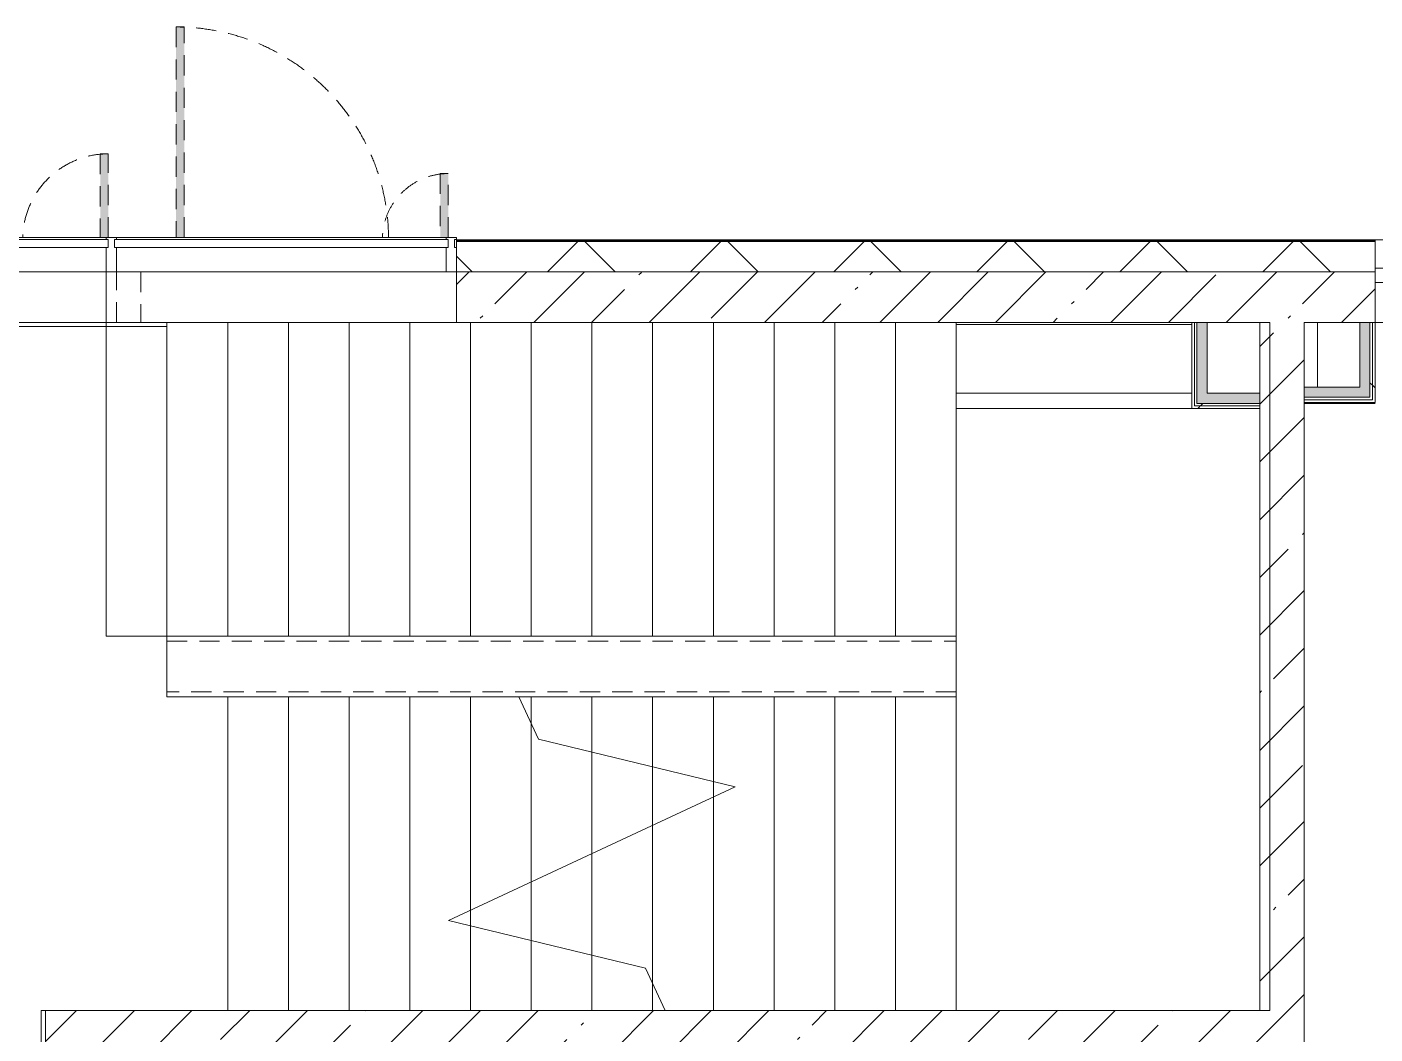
# Model space of a CAD drawing. Header units: millimetres. Extents: x 35092 to 251863, y -8553 to 29549.
# Drawn here: x 219341 to 226003, y 17634 to 22610 of the extents above; entities that cross this region are included whole.
import ezdxf

# ---------------------------------------------------------------- set-up
doc = ezdxf.new("R2010")
doc.units = ezdxf.units.MM
doc.linetypes.add('200_ШТРИХ__ш1_п0_6_', pattern=[160, 100, -60])
for name, color, linetype, lineweight in [('A-DETL-MBND-1', 7, '200_ШТРИХ__ш1_п0_6_', 9), ('A-GLAZ-2', 7, 'Continuous', 5), ('A-GLAZ-CWMG-2', 7, 'Continuous', 5), ('A-WALL', 7, 'Continuous', 9), ('A-WALL-2', 7, 'Continuous', 5), ('I-WALL-3', 7, 'Continuous', 5), ('S-STRS-3', 7, 'Continuous', 5), ('S-STRS-MBND-2', 7, 'Continuous', 5)]:
    doc.layers.add(name, color=color, linetype=linetype, lineweight=lineweight)
for name, color, linetype, lineweight, true_color in [('A-FLOR-1', 7, 'Continuous', 5, 0xaaaaaa), ('I-WALL-1', 7, 'Continuous', 5, 0xe7e7e7), ('I-WALL-2', 7, 'Continuous', 9, 0xe7e7e7)]:
    doc.layers.add(name, color=color, linetype=linetype, lineweight=lineweight, true_color=true_color)
pattern_1 = [(45, (124853, 0), (-285.1231, 285.1231), []), (45, (125138.1, 0), (-285.1231, 285.1231), [504.031, -100.806, 16.764, -84.042])]
pattern_2 = [(45, (124853, 0), (-530.33, 530.33), []), (135, (124853, 0), (-530.33, -530.33), [])]

# ---------------------------------------------------------------- blocks, each defined once
blk = doc.blocks.new('120_Окно_СКБ_1Ст - 120_Окно_СКБ_1Ст 900х2500_h_ с форточкой-22877787-2_2_2_птичка')
at = {"layer": 'A-GLAZ-2'}
for p, q in [((-450, -127), (-450, -57)), ((-450, -57), (-380, -57)), ((450, -57), (-450, -57)), ((-380, -57), (-380, -127)), ((380, -127), (380, -57)), ((380, -57), (450, -57)), ((450, -57), (450, -127)), ((-380, -127), (-450, -127)), ((-450, -127), (-400, -127)), ((-380, -127), (-400, -127)), ((-400, -127), (-400, -137)), ((380, -87), (-380, -87)), ((-380, -87), (-380, -127)), ((-330, -137), (-330, -87)), ((-330, -107), (330, -107)), ((330, -117), (-330, -117)), ((330, -137), (330, -87)), ((380, -127), (380, -87)), ((450, -127), (380, -127)), ((400, -127), (380, -127)), ((400, -127), (450, -127)), ((400, -137), (400, -127)), ((-400, -137), (400, -137)), ((400, -137), (-400, -137))]:
    blk.add_line(p, q, dxfattribs=at)
blk = doc.blocks.new('DRS_ДПУ_распашная__2Ст_Прямоугольная1 - ВН-4_ Нр_ДО_1500х2200 глухая-26741401-2_2_2_птичка')
at = {"layer": 'A-DETL-MBND-1'}
h = blk.add_hatch(color=256, dxfattribs=at)
h.paths.add_polyline_path([(-760, 10), (-730, 10), (-730, 1050), (-770, 1050), (-770, 10)])
h.paths.add_polyline_path([(-760, 0), (-762.5, 7.5), (-770, 0)])
h = blk.add_hatch(color=256, dxfattribs=at)
h.paths.add_polyline_path([(760, 0), (770, 0), (760, 10)])
h.paths.add_polyline_path([(760, 10), (770, 10), (770, 423.1), (730, 423.1), (730, 10)])
for p, q in [((-770, 1050), (-770, 10)), ((-730, 1050), (-770, 1050)), ((-730, 10), (-730, 1050)), ((770, 423.1), (730, 423.1)), ((730, 423.1), (730, 10)), ((770, 10), (770, 423.1))]:
    blk.add_line(p, q, dxfattribs=at)
for centre, radius, start, end in [((-770, 0), 1050, 0.55196, 90), ((770, 0), 423.1, 90, 178.61029)]:
    blk.add_arc(centre, radius, start, end, dxfattribs=at)
blk = doc.blocks.new('Прямоугольный импост - Импост структурный с накладкой - 170мм-23713241-2_2_2_птичка')
at = {"layer": 'A-DETL-MBND-1'}
for p, q in [((-10, 0), (0, 0)), ((0, 0), (0, -10))]:
    blk.add_line(p, q, dxfattribs=at)
blk = doc.blocks.new('DRS_ДПУ_распашная__2Ст_Прямоугольная1 - ВН-4_ Нр_ДО_1500х2200 глухая-26857260-2_2_2_птичка')
at = {"layer": 'A-DETL-MBND-1'}
blk.add_hatch(color=256, dxfattribs=at).paths.add_polyline_path([(-662.5, 10), (-632.5, 10), (-632.5, 1050), (-672.5, 1050), (-672.5, 10)])
h = blk.add_hatch(color=256, dxfattribs=at)
h.paths.add_polyline_path([(662.5, 0), (672.5, 0), (662.5, 10)])
h.paths.add_polyline_path([(662.5, 10), (672.5, 10), (672.5, 325.6), (632.5, 325.6), (632.5, 10)])
for p, q in [((-672.5, 1050), (-672.5, 10)), ((-632.5, 1050), (-672.5, 1050)), ((-632.5, 10), (-632.5, 1050)), ((672.5, 325.6), (632.5, 325.6)), ((632.5, 325.6), (632.5, 10)), ((672.5, 10), (672.5, 325.6))]:
    blk.add_line(p, q, dxfattribs=at)
for centre, radius, start, end in [((-672.5, 0), 1050, 0.55196, 90), ((672.5, 0), 325.6, 90, 178.15712)]:
    blk.add_arc(centre, radius, start, end, dxfattribs=at)
blk = doc.blocks.new('PNS_Панель прямоугольная1 - Нр_Стекло - 40мм-22959730-2_2_2_птичка')
at = {"layer": 'A-GLAZ-2'}
for p, q in [((-770, 0), (770, 0)), ((770, 0), (-770, 0)), ((-760, -40), (760, -40))]:
    blk.add_line(p, q, dxfattribs=at)
blk = doc.blocks.new('PNS_Панель прямоугольная1 - Нр_Стекло - 40мм-23689183-2_2_2_птичка')
at = {"layer": 'A-GLAZ-2'}
for p, q in [((-825, 0), (825, 0)), ((825, 0), (-825, 0)), ((-815, -40), (815, -40))]:
    blk.add_line(p, q, dxfattribs=at)
blk = doc.blocks.new('Прямоугольный импост - Импост структурный с накладкой - 170мм-22874516-2_2_2_птичка')
at = {"layer": 'A-GLAZ-CWMG-2'}
for p, q in [((-50, 40), (-50, 160)), ((-50, 160), (0, 160)), ((0, 160), (0, 40)), ((-40, 40), (-50, 40)), ((-50, -10), (-50, 0)), ((-50, 0), (-40, 0)), ((-40, 0), (-40, 40)), ((-10, 40), (-10, 0)), ((0, 40), (-10, 40)), ((-10, 0), (0, 0)), ((0, 0), (0, -10)), ((0, -10), (-50, -10))]:
    blk.add_line(p, q, dxfattribs=at)
blk = doc.blocks.new('Прямоугольный импост - Импост структурный с накладкой - 170мм-22855553-2_2_2_птичка')
at = {"layer": 'A-GLAZ-CWMG-2'}
for p, q in [((93360, 21560), (93360, 21570)), ((93360, 21570), (94880, 21570)), ((94880, 21570), (94880, 21560)), ((93360, 21400), (94880, 21400))]:
    blk.add_line(p, q, dxfattribs=at)
blk = doc.blocks.new('Прямоугольный импост - Импост структурный с накладкой - 170мм-23689142-2_2_2_птичка')
at = {"layer": 'A-GLAZ-CWMG-2'}
for p, q in [((94930, 21560), (94930, 21570)), ((94930, 21570), (96560, 21570)), ((96560, 21570), (96560, 21560)), ((94930, 21400), (96560, 21400))]:
    blk.add_line(p, q, dxfattribs=at)
blk = doc.blocks.new('Прямоугольный импост - Импост структурный с накладкой - 170мм-22874498-2_2_2_птичка')
at = {"layer": 'A-GLAZ-CWMG-2'}
for p, q in [((-25, 40), (-25, 160)), ((-25, 160), (25, 160)), ((25, 160), (25, 40)), ((-15, 40), (-25, 40)), ((-25, -10), (-25, 0)), ((-25, 0), (-15, 0)), ((-15, 0), (-15, 40)), ((15, 40), (15, 0)), ((25, 40), (15, 40)), ((15, 0), (25, 0)), ((25, 0), (25, -10)), ((25, -10), (-25, -10))]:
    blk.add_line(p, q, dxfattribs=at)
blk = doc.blocks.new('Зашивка приборов отопления31 - Зашивка приборов отопления-33324104-2_2_2_птичка')
at = {"layer": 'A-WALL-2'}
for p, q in [((126595, 120), (125430, 120)), ((126595, 45), (126595, 120)), ((126595, 45), (125430, 45)), ((125430, 45), (126595, 45)), ((126595, -295), (126595, 45)), ((125430, -295), (126595, -295))]:
    blk.add_line(p, q, dxfattribs=at)

msp = doc.modelspace()

# ---------------------------------------------------------------- hatches: boundary and pattern name
at = {"layer": 'A-WALL-2'}
h = msp.add_hatch(dxfattribs=at)
h.set_pattern_fill('FP_91', color=256, style=0, pattern_type=2)
h.set_pattern_definition([(45, (124853, 0), (-353.5534, 353.5534), []), (135, (124853, 0), (-353.5534, -353.5534), [])])
h.paths.add_polyline_path([(235203, 21400), (236103, 21400), (236098, 21550), (234803.4, 21550), (234803.4, 21400)])
h.paths.add_polyline_path([(230639.9, 21400), (231703.4, 21400), (231703.4, 21550), (230403.2, 21550), (230403.2, 21400)])
h.paths.add_polyline_path([(233385.1, 21400), (233903.4, 21400), (233903.4, 21550), (232603.4, 21550), (232603.4, 21400), (233323, 21400)])
h.paths.add_polyline_path([(228103.2, 21400), (228103.2, 21550), (226903, 21550), (226903, 21400), (226979.6, 21400)])
h.paths.add_polyline_path([(225928, 21400), (226003, 21400), (226003, 21550), (221463, 21550), (221463, 21400), (225718, 21400)])
h.paths.add_polyline_path([(218163, 21400), (218163, 21550), (217913, 21550), (217913, 21400)])
h.paths.add_polyline_path([(248941.1, 21400), (250083, 21400), (250083, 21550), (245003.2, 21550), (245003.2, 21400), (247111, 21400)])
h.paths.add_polyline_path([(242753.4, 21400), (244103.2, 21400), (244103.2, 21550), (242753.4, 21550)])
h.paths.add_polyline_path([(240705.5, 21400), (241853.4, 21400), (241853.4, 21550), (240453.4, 21550), (240453.4, 21400)])
h.paths.add_polyline_path([(238153.4, 21400), (238153.4, 21550), (237003, 21550), (237003, 21400), (237960.4, 21400)])
at = {"layer": 'I-WALL-1'}
for points in [[(225978, 20780), (225978, 21150), (225928, 21150), (225928, 20780)], [(225653, 20780), (225928, 20780), (225928, 20830), (225653, 20830), (225653, 20800)]]:
    msp.add_hatch(color=256, dxfattribs=at).paths.add_polyline_path(points)
at = {"layer": 'I-WALL-2'}
for points in [[(225173, 20750), (225173, 21150), (225123, 21148.3), (225123, 20750), (225149.5, 20750)], [(225433, 20750), (225433, 20800), (225173, 20800), (225173, 20750)]]:
    msp.add_hatch(color=256, dxfattribs=at).paths.add_polyline_path(points)
at = {"layer": 'I-WALL-3'}
h = msp.add_hatch(dxfattribs=at)
h.set_pattern_fill('FP_99', color=256, style=0, pattern_type=2)
h.set_pattern_definition(pattern_1)
h.paths.add_polyline_path([(221489.3, 21150), (225433, 21150), (225433, 21400), (221463, 21400), (221463, 21150)])
h.paths.add_polyline_path([(218129.6, 21150), (218163, 21150), (218163, 21400), (217883, 21400), (217883, 21150), (217913, 21150)])
h = msp.add_hatch(dxfattribs=at)
h.set_pattern_fill('FP_99', color=256, style=0, pattern_type=2)
h.set_pattern_definition(pattern_1)
h.paths.add_polyline_path([(225433, 17750), (225653, 17750), (225653, 21400), (225433, 21400), (225433, 17800)])
h = msp.add_hatch(dxfattribs=at)
h.set_pattern_fill('FP_99', color=256, style=0, pattern_type=2)
h.set_pattern_definition(pattern_1)
h.paths.add_polyline_path([(246063, 21150), (246063, 21400), (245703, 21400), (245703, 21150), (245861, 21150)])
h.paths.add_polyline_path([(225718, 21150), (226003, 21150), (226003, 21400), (225653, 21400), (225653, 21150)])
h.paths.add_polyline_path([(226903, 21150), (228103.2, 21150), (228103.2, 21400), (226903, 21400)])
h.paths.add_polyline_path([(244103.2, 21150), (244103.2, 21400), (242753.4, 21400), (242753.4, 21150), (243450.7, 21150)])
h.paths.add_polyline_path([(231703.4, 21150), (231703.4, 21400), (230903, 21400), (230903, 21150)])
h.paths.add_polyline_path([(232603.4, 21150), (233903.4, 21150), (233903.4, 21400), (232603.4, 21400)])
h.paths.add_polyline_path([(241853.4, 21150), (241853.4, 21400), (240953.4, 21400), (240953.4, 21150), (241620.6, 21150)])
h.paths.add_polyline_path([(238153.4, 21150), (238153.4, 21400), (237003, 21400), (237003, 21150), (237960.4, 21150)])
h.paths.add_polyline_path([(235903, 21150), (236103, 21150), (236103, 21400), (235903, 21400), (235903, 21275)])
h.paths.add_polyline_path([(234803.4, 21150), (235203, 21151.7), (235203, 21400), (234803.4, 21400)])
h = msp.add_hatch(dxfattribs=at)
h.set_pattern_fill('FP_167', color=256, style=0, pattern_type=2)
h.set_pattern_definition(pattern_2)
h.paths.add_polyline_path([(225978, 20767.5), (225990.5, 20767.5), (225990.5, 21150), (225978, 21150), (225978, 20780)])
h = msp.add_hatch(dxfattribs=at)
h.set_pattern_fill('FP_167', color=256, style=0, pattern_type=2)
h.set_pattern_definition(pattern_2)
h.paths.add_polyline_path([(225990.5, 20755), (226003, 20755), (226003, 21150), (225990.5, 21150), (225990.5, 20767.5)])
h = msp.add_hatch(dxfattribs=at)
h.set_pattern_fill('FP_167', color=256, style=0, pattern_type=2)
h.set_pattern_definition(pattern_2)
h.paths.add_polyline_path([(225173, 20725), (225433, 20725), (225433, 20737.5), (225110.5, 20734.4), (225110.5, 20725), (225149.5, 20725)])
h = msp.add_hatch(dxfattribs=at)
h.set_pattern_fill('FP_167', color=256, style=0, pattern_type=2)
h.set_pattern_definition(pattern_2)
h.paths.add_polyline_path([(225173, 20737.5), (225433, 20737.5), (225433, 20750), (225123, 20750), (225123, 20737.5), (225149.5, 20737.5)])
h = msp.add_hatch(dxfattribs=at)
h.set_pattern_fill('FP_99', color=256, style=0, pattern_type=2)
h.set_pattern_definition(pattern_1)
h.paths.add_polyline_path([(225532.7, 17530), (225653, 17530), (225653, 17750), (219433, 17750), (219433, 17530), (225527.7, 17530)])

# ---------------------------------------------------------------- linework, layer by layer
at = {"layer": 'A-DETL-MBND-1'}
for p, q in [((219783, 21150), (219783, 21400)), ((219903, 21400), (219903, 21150)), ((220033, 19575), (223933, 19575)), ((223933, 19325), (220033, 19325))]:
    msp.add_line(p, q, dxfattribs=at)
at = {"layer": 'A-FLOR-1'}
for p, q in [((219733, 21150), (219733, 21400)), ((220033, 21130), (217903, 21130)), ((220033, 21150), (218163, 21150)), ((220033, 19300), (220033, 21150)), ((225718, 21150), (225718, 20830)), ((226003, 20750), (225653, 20750)), ((220333, 19300), (220033, 19300)), ((219412, 13620), (219412, 17750)), ((219412, 17750), (219433, 17750))]:
    msp.add_line(p, q, dxfattribs=at)
at = {"layer": 'A-WALL'}
for p, q in [((226003, 21553), (221463, 21553)), ((226003, 21550), (221463, 21550)), ((221463, 21400), (225433, 21400)), ((226003, 21400), (225653, 21400)), ((225173, 21150), (225098, 21150)), ((225110.5, 20737.5), (225110.5, 21150)), ((225123, 20750), (225123, 21150)), ((226003, 21150), (225928, 21150)), ((225978, 20780), (225978, 21150)), ((225990.5, 20767.5), (225990.5, 21150)), ((225433, 20725), (225433, 20800)), ((225653, 20830), (225653, 20755)), ((225433, 20737.5), (225110.5, 20737.5)), ((225433, 20750), (225123, 20750)), ((225653, 20780), (225978, 20780)), ((225653, 20767.5), (225990.5, 20767.5))]:
    msp.add_line(p, q, dxfattribs=at)
at = {"layer": 'A-WALL-2'}
for p, q in [((231703.4, 21558), (221463, 21558)), ((221463, 21558), (221463, 21400)), ((226003, 21400), (226003, 21558)), ((225433, 21400), (225653, 21400))]:
    msp.add_line(p, q, dxfattribs=at)
at = {"layer": 'I-WALL-3'}
for p, q in [((221463, 21400), (221463, 21150)), ((226003, 21150), (226003, 21400)), ((221463, 21150), (225098, 21150)), ((225098, 21150), (225098, 20725)), ((225173, 21150), (225433, 21150)), ((225173, 20800), (225173, 21150)), ((225433, 21150), (225433, 20800)), ((225653, 21150), (225928, 21150)), ((225653, 20830), (225653, 21150)), ((225928, 21150), (225928, 20830)), ((230403, 21150), (226003, 21150)), ((226003, 20755), (226003, 21150)), ((225433, 20800), (225173, 20800)), ((225928, 20830), (225653, 20830)), ((225098, 20725), (225433, 20725)), ((225433, 20725), (225433, 17750)), ((225653, 15235), (225653, 20755)), ((225653, 20755), (226003, 20755)), ((219433, 17750), (219433, 13620)), ((225433, 17750), (219433, 17750))]:
    msp.add_line(p, q, dxfattribs=at)
at = {"layer": 'S-STRS-3'}
for p, q in [((219733, 19600), (219733, 21150)), ((220333, 21150), (220033, 21150)), ((220633, 21150), (220333, 21150)), ((220333, 19600), (220333, 21150)), ((220333, 19600), (220333, 21150)), ((220933, 21150), (220633, 21150)), ((220633, 19600), (220633, 21150)), ((220633, 19600), (220633, 21150)), ((221233, 21150), (220933, 21150)), ((220933, 19600), (220933, 21150)), ((220933, 19600), (220933, 21150)), ((221463, 21150), (221233, 21150)), ((221233, 19600), (221233, 21150)), ((221233, 19600), (221233, 21150)), ((221533, 19600), (221533, 21150)), ((221533, 19600), (221533, 21150)), ((221833, 19600), (221833, 21150)), ((221833, 19600), (221833, 21150)), ((222133, 19600), (222133, 21150)), ((222133, 19600), (222133, 21150)), ((222433, 19600), (222433, 21150)), ((222433, 19600), (222433, 21150)), ((222733, 19600), (222733, 21150)), ((222733, 19600), (222733, 21150)), ((223033, 19600), (223033, 21150)), ((223033, 19600), (223033, 21150)), ((223333, 19600), (223333, 21150)), ((223333, 19600), (223333, 21150)), ((223633, 19600), (223633, 21150)), ((223633, 19600), (223633, 21150)), ((223933, 21140), (223933, 21150)), ((223933, 21140), (223933, 21150)), ((223933, 19600), (223933, 20725)), ((223933, 19600), (223933, 20725)), ((220333, 19600), (220033, 19600)), ((220633, 19600), (220333, 19600)), ((220933, 19600), (220633, 19600)), ((221233, 19600), (220933, 19600)), ((221533, 19600), (221233, 19600)), ((221833, 19600), (221533, 19600)), ((222133, 19600), (221833, 19600)), ((222433, 19600), (222133, 19600)), ((222733, 19600), (222433, 19600)), ((223033, 19600), (222733, 19600)), ((223333, 19600), (223033, 19600)), ((223633, 19600), (223333, 19600)), ((223933, 19600), (223633, 19600)), ((223933, 19600), (223933, 19300)), ((220333, 19300), (220333, 17750)), ((220333, 19300), (220633, 19300)), ((220333, 19300), (220333, 17750)), ((220633, 19300), (220933, 19300)), ((220633, 19300), (220633, 17750)), ((220633, 19300), (220633, 17750)), ((220933, 19300), (221233, 19300)), ((220933, 19300), (220933, 17750)), ((220933, 19300), (220933, 17750)), ((221233, 19300), (221533, 19300)), ((221233, 19300), (221233, 17750)), ((221233, 19300), (221233, 17750)), ((221533, 19300), (221771.6, 19300)), ((221533, 19300), (221533, 18245.2)), ((221533, 19300), (221533, 18245.2)), ((221771.6, 19300), (221833, 19300)), ((221833, 19300), (222133, 19300)), ((221833, 19300), (221833, 19168.4)), ((221833, 19300), (221833, 19168.4)), ((222133, 19300), (222433, 19300)), ((222133, 19300), (222133, 19027.2)), ((222133, 19300), (222133, 19027.2)), ((222433, 19300), (222733, 19300)), ((222433, 19300), (222433, 18954.3)), ((222433, 19300), (222433, 18954.3)), ((222733, 19300), (223033, 19300)), ((222733, 19300), (222733, 18881.4)), ((222733, 19300), (222733, 18881.4)), ((223033, 19300), (223333, 19300)), ((223033, 19300), (223033, 17750)), ((223033, 19300), (223033, 17750)), ((223333, 19300), (223633, 19300)), ((223333, 19300), (223333, 17750)), ((223333, 19300), (223333, 17750)), ((223633, 19300), (223933, 19300)), ((223633, 19300), (223633, 17750)), ((223633, 19300), (223633, 17750)), ((223933, 19300), (223933, 17750)), ((223933, 19300), (223933, 17750)), ((221833, 19168.4), (221833, 18385.1)), ((221833, 19168.4), (221833, 18385.1)), ((222133, 19027.2), (222133, 18525)), ((222133, 19027.2), (222133, 18525)), ((222433, 18954.3), (222433, 18664.9)), ((222433, 18954.3), (222433, 18664.9)), ((222733, 18881.4), (222733, 18804.8)), ((222733, 18881.4), (222733, 18804.8)), ((222733, 18804.8), (222733, 17750)), ((222733, 18804.8), (222733, 17750)), ((222433, 18662.2), (222433, 17881.6)), ((222433, 18662.2), (222433, 17881.6)), ((222133, 18525), (222133, 18022.8)), ((222133, 18525), (222133, 18022.8)), ((221833, 18385.1), (221833, 18095.7)), ((221833, 18385.1), (221833, 18095.7)), ((221533, 18245.2), (221533, 18168.6)), ((221533, 18245.2), (221533, 18168.6)), ((221533, 18168.6), (221533, 17750)), ((221533, 18168.6), (221533, 17750)), ((221833, 18095.7), (221833, 17750)), ((221833, 18095.7), (221833, 17750)), ((222133, 18022.8), (222133, 17750)), ((222133, 18022.8), (222133, 17750)), ((222433, 17881.6), (222433, 17750)), ((222433, 17881.6), (222433, 17750)), ((222433, 17750), (222494.4, 17750))]:
    msp.add_line(p, q, dxfattribs=at)
at = {"layer": 'S-STRS-MBND-2'}
for p, q in [((219733, 19600), (219733, 21150)), ((223933, 21150), (219733, 21150)), ((220033, 19600), (220033, 21150)), ((220033, 19600), (220033, 21150)), ((220333, 19600), (220333, 21150)), ((220333, 19600), (220333, 21150)), ((220633, 19600), (220633, 21150)), ((220633, 19600), (220633, 21150)), ((220933, 19600), (220933, 21150)), ((220933, 19600), (220933, 21150)), ((221233, 19600), (221233, 21150)), ((221233, 19600), (221233, 21150)), ((221533, 19600), (221533, 21150)), ((221533, 19600), (221533, 21150)), ((221833, 19600), (221833, 21150)), ((221833, 19600), (221833, 21150)), ((222133, 19600), (222133, 21150)), ((222133, 19600), (222133, 21150)), ((222433, 19600), (222433, 21150)), ((222433, 19600), (222433, 21150)), ((222733, 19600), (222733, 21150)), ((222733, 19600), (222733, 21150)), ((223033, 19600), (223033, 21150)), ((223033, 19600), (223033, 21150)), ((223333, 19600), (223333, 21150)), ((223333, 19600), (223333, 21150)), ((223633, 19600), (223633, 21150)), ((223633, 19600), (223633, 21150)), ((225483, 21150), (223933, 21150)), ((223933, 19600), (223933, 21150)), ((223933, 19600), (223933, 21150)), ((225483, 17750), (225483, 21150)), ((223933, 19600), (219733, 19600)), ((223933, 19600), (223933, 19300)), ((221771.6, 19300), (223933, 19300)), ((221868.8, 19091.4), (221771.6, 19300)), ((221833, 19300), (221833, 19168.4)), ((221833, 19300), (221833, 19168.4)), ((222133, 19300), (222133, 19027.2)), ((222133, 19300), (222133, 19027.2)), ((222433, 19300), (222433, 18954.3)), ((222433, 19300), (222433, 18954.3)), ((222733, 19300), (222733, 18881.4)), ((222733, 19300), (222733, 18881.4)), ((223033, 19300), (223033, 17750)), ((223033, 19300), (223033, 17750)), ((223333, 19300), (223333, 17750)), ((223333, 19300), (223333, 17750)), ((223633, 19300), (223633, 17750)), ((223633, 19300), (223633, 17750)), ((223933, 19300), (223933, 17750)), ((223933, 19300), (223933, 17750)), ((222841, 18855.2), (221868.8, 19091.4)), ((221424.9, 18194.8), (222841, 18855.2)), ((222733, 18804.8), (222733, 17750)), ((222733, 18804.8), (222733, 17750)), ((222433, 18664.9), (222433, 17881.6)), ((222433, 18664.9), (222433, 17881.6)), ((222133, 18525), (222133, 18022.8)), ((222133, 18525), (222133, 18022.8)), ((221833, 18385.1), (221833, 18095.7)), ((221833, 18385.1), (221833, 18095.7)), ((222397.1, 17958.6), (221424.9, 18194.8)), ((221533, 18245.2), (221533, 18168.6)), ((221533, 18245.2), (221533, 18168.6)), ((222494.4, 17750), (222397.1, 17958.6)), ((222494.4, 17750), (223933, 17750)), ((223933, 17750), (225483, 17750))]:
    msp.add_line(p, q, dxfattribs=at)

# ---------------------------------------------------------------- block references
at = {"layer": 'A-DETL-MBND-1'}
for name, p in [('DRS_ДПУ_распашная__2Ст_Прямоугольная1 - ВН-4_ Нр_ДО_1500х2200 глухая-26741401-2_2_2_птичка', (218973, 21560)), ('DRS_ДПУ_распашная__2Ст_Прямоугольная1 - ВН-4_ Нр_ДО_1500х2200 глухая-26857260-2_2_2_птичка', (220750.5, 21560))]:
    msp.add_blockref(name, p, dxfattribs=at)
at = {"layer": 'A-DETL-MBND-1', "extrusion": (0, 0, -1), "rotation": 180}
msp.add_blockref('Прямоугольный импост - Импост структурный с накладкой - 170мм-23713241-2_2_2_птичка', (-221463, 21560), dxfattribs=at)
at = {"layer": 'A-GLAZ-2'}
for name, p in [('PNS_Панель прямоугольная1 - Нр_Стекло - 40мм-22959730-2_2_2_птичка', (218973, 21560)), ('PNS_Панель прямоугольная1 - Нр_Стекло - 40мм-23689183-2_2_2_птичка', (220598, 21560)), ('120_Окно_СКБ_1Ст - 120_Окно_СКБ_1Ст 900х2500_h_ с форточкой-22877787-2_2_2_птичка', (226453, 21475))]:
    msp.add_blockref(name, p, dxfattribs=at)
at = {"layer": 'A-GLAZ-CWMG-2'}
for name in ['Прямоугольный импост - Импост структурный с накладкой - 170мм-22855553-2_2_2_птичка', 'Прямоугольный импост - Импост структурный с накладкой - 170мм-23689142-2_2_2_птичка']:
    msp.add_blockref(name, (124853, 0), dxfattribs=at)
at = {"layer": 'A-GLAZ-CWMG-2', "extrusion": (0, 0, -1), "rotation": 180}
for name, p in [('Прямоугольный импост - Импост структурный с накладкой - 170мм-22874498-2_2_2_птичка', (-219758, 21560)), ('Прямоугольный импост - Импост структурный с накладкой - 170мм-22874516-2_2_2_птичка', (-221463, 21560))]:
    msp.add_blockref(name, p, dxfattribs=at)
at = {"layer": 'A-WALL-2', "rotation": 180}
msp.add_blockref('Зашивка приборов отопления31 - Зашивка приборов отопления-33324104-2_2_2_птичка', (350528, 20845), dxfattribs=at)

doc.saveas('drawing.dxf')
